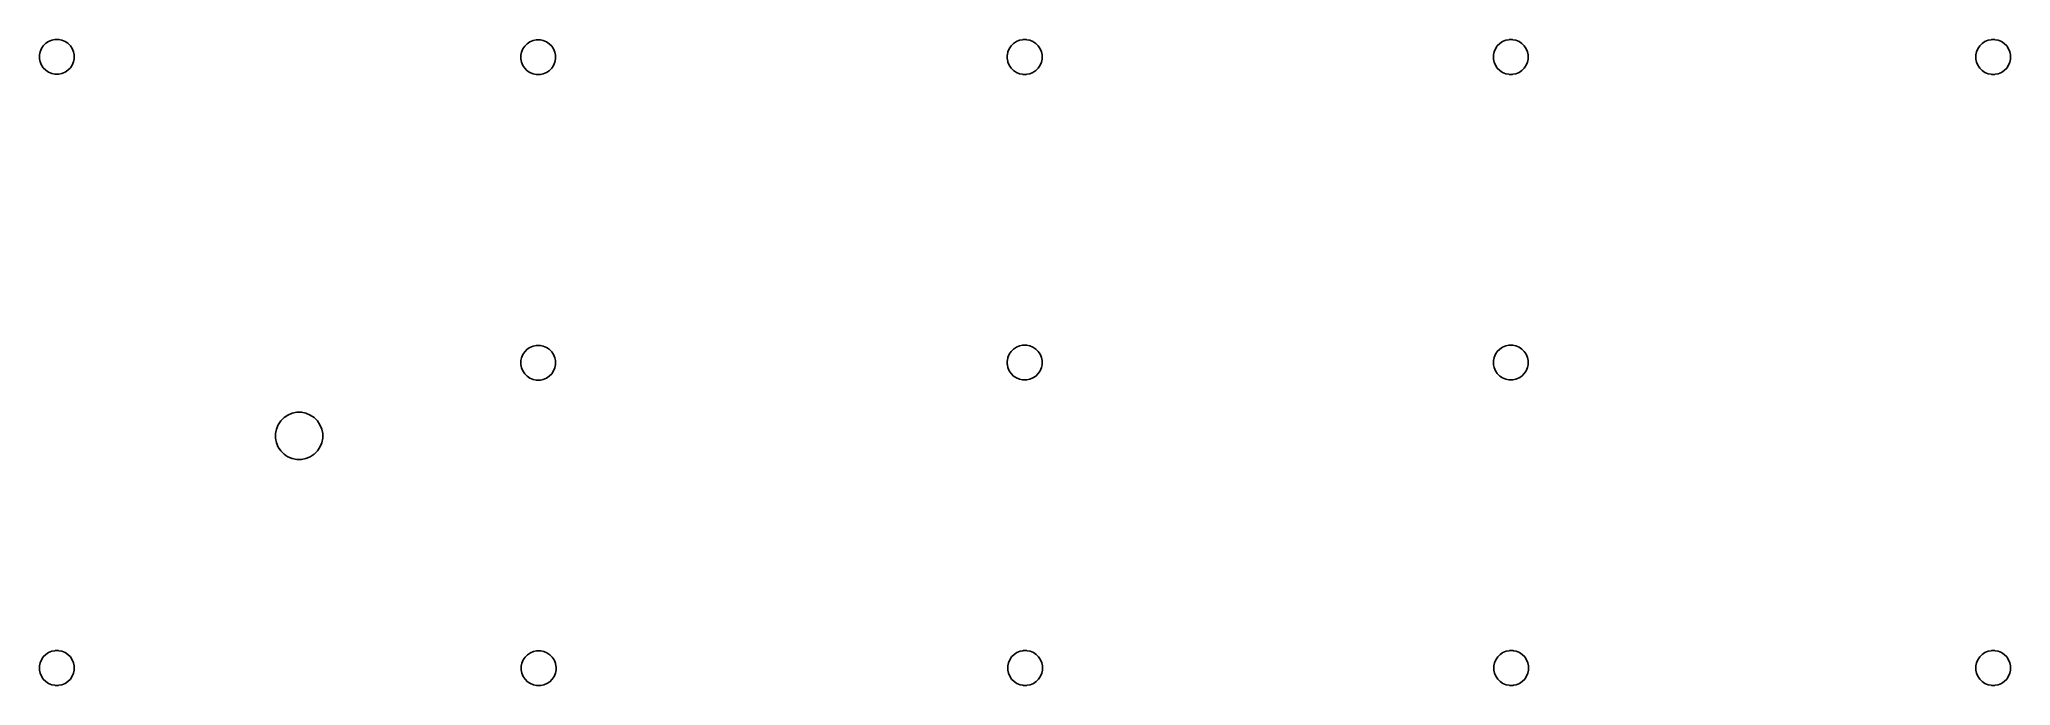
# Model space of a CAD drawing. Extents: x 0.7 to 10.7, y -4 to -0.7.
import ezdxf

# ---------------------------------------------------------------- set-up
doc = ezdxf.new("R2010")
doc.units = 0
doc.header["$MEASUREMENT"] = 0
doc.layers.add('BLACK', color=7, linetype='CONTINUOUS')

msp = doc.modelspace()

# ---------------------------------------------------------------- linework, layer by layer
at = {"layer": 'BLACK', "linetype": 'CONTINUOUS'}
for p, q in [((0.695464, -0.710022), (0.705163, -0.695507)), ((0.705163, -0.695507), (0.717507, -0.683163)), ((0.717507, -0.683163), (0.732022, -0.673464)), ((0.732022, -0.673464), (0.74815, -0.666784)), ((0.74815, -0.666784), (0.763139, -0.663802)), ((0.763139, -0.663802), (0.765271, -0.663378)), ((0.765271, -0.663378), (0.782729, -0.663378)), ((0.782729, -0.663378), (0.784861, -0.663802)), ((0.784861, -0.663802), (0.79985, -0.666784)), ((0.79985, -0.666784), (0.815978, -0.673464)), ((0.815978, -0.673464), (0.830493, -0.683163)), ((0.830493, -0.683163), (0.842837, -0.695507)), ((0.842837, -0.695507), (0.852536, -0.710022)), ((3.14746, -0.712022), (3.15716, -0.697507)), ((3.15716, -0.697507), (3.16951, -0.685163)), ((3.16951, -0.685163), (3.18402, -0.675464)), ((3.18402, -0.675464), (3.20015, -0.668784)), ((3.20015, -0.668784), (3.21514, -0.665802)), ((3.21514, -0.665802), (3.21727, -0.665378)), ((3.21727, -0.665378), (3.23473, -0.665378)), ((3.23473, -0.665378), (3.23686, -0.665802)), ((3.23686, -0.665802), (3.25185, -0.668784)), ((3.25185, -0.668784), (3.26798, -0.675464)), ((3.26798, -0.675464), (3.28249, -0.685163)), ((3.28249, -0.685163), (3.29484, -0.697507)), ((3.29484, -0.697507), (3.30454, -0.712022)), ((5.62546, -0.711022), (5.63516, -0.696507)), ((5.63516, -0.696507), (5.64751, -0.684163)), ((5.64751, -0.684163), (5.66202, -0.674464)), ((5.66202, -0.674464), (5.67815, -0.667784)), ((5.67815, -0.667784), (5.69314, -0.664802)), ((5.69314, -0.664802), (5.69527, -0.664378)), ((5.69527, -0.664378), (5.71273, -0.664378)), ((5.71273, -0.664378), (5.71486, -0.664802)), ((5.71486, -0.664802), (5.72985, -0.667784)), ((5.72985, -0.667784), (5.74598, -0.674464)), ((5.74598, -0.674464), (5.76049, -0.684163)), ((5.76049, -0.684163), (5.77284, -0.696507)), ((5.77284, -0.696507), (5.78254, -0.711022)), ((8.10146, -0.711022), (8.11116, -0.696507)), ((8.11116, -0.696507), (8.12351, -0.684163)), ((8.12351, -0.684163), (8.13802, -0.674464)), ((8.13802, -0.674464), (8.15415, -0.667784)), ((8.15415, -0.667784), (8.16914, -0.664802)), ((8.16914, -0.664802), (8.17127, -0.664378)), ((8.17127, -0.664378), (8.18873, -0.664378)), ((8.18873, -0.664378), (8.19086, -0.664802)), ((8.19086, -0.664802), (8.20585, -0.667784)), ((8.20585, -0.667784), (8.22198, -0.674464)), ((8.22198, -0.674464), (8.23649, -0.684163)), ((8.23649, -0.684163), (8.24884, -0.696507)), ((8.24884, -0.696507), (8.25854, -0.711022)), ((10.5585, -0.711022), (10.5682, -0.696507)), ((10.5682, -0.696507), (10.5805, -0.684163)), ((10.5805, -0.684163), (10.595, -0.674464)), ((10.595, -0.674464), (10.6111, -0.667784)), ((10.6111, -0.667784), (10.6261, -0.664802)), ((10.6261, -0.664802), (10.6283, -0.664378)), ((10.6283, -0.664378), (10.6457, -0.664378)), ((10.6457, -0.664378), (10.6479, -0.664802)), ((10.6479, -0.664802), (10.6629, -0.667784)), ((10.6629, -0.667784), (10.679, -0.674464)), ((10.679, -0.674464), (10.6935, -0.684163)), ((10.6935, -0.684163), (10.7058, -0.696507)), ((10.7058, -0.696507), (10.7155, -0.711022)), ((0.685378, -0.743271), (0.685802, -0.741139)), ((0.685378, -0.760729), (0.685378, -0.743271)), ((0.685776, -0.762729), (0.685378, -0.760729)), ((0.688784, -0.77785), (0.685776, -0.762729)), ((0.685802, -0.741139), (0.688784, -0.72615)), ((0.688784, -0.72615), (0.695464, -0.710022)), ((0.695464, -0.793978), (0.688784, -0.77785)), ((0.705163, -0.808493), (0.695464, -0.793978)), ((0.852536, -0.793978), (0.842837, -0.808493)), ((0.852536, -0.710022), (0.859216, -0.72615)), ((0.859216, -0.77785), (0.852536, -0.793978)), ((0.859216, -0.72615), (0.862198, -0.741139)), ((0.862224, -0.762729), (0.859216, -0.77785)), ((0.862198, -0.741139), (0.862622, -0.743271)), ((0.862622, -0.760729), (0.862224, -0.762729)), ((0.862622, -0.743271), (0.862622, -0.760729)), ((3.13738, -0.745271), (3.13758, -0.744271)), ((3.13738, -0.762729), (3.13738, -0.745271)), ((3.14078, -0.77985), (3.13738, -0.762729)), ((3.13758, -0.744271), (3.1378, -0.743139)), ((3.1378, -0.743139), (3.14078, -0.72815)), ((3.14078, -0.72815), (3.14746, -0.712022)), ((3.14746, -0.795978), (3.14078, -0.77985)), ((3.15716, -0.810493), (3.14746, -0.795978)), ((3.30454, -0.795978), (3.29484, -0.810493)), ((3.30454, -0.712022), (3.31122, -0.72815)), ((3.31122, -0.77985), (3.30454, -0.795978)), ((3.31122, -0.72815), (3.3142, -0.743139)), ((3.31462, -0.762729), (3.31122, -0.77985)), ((3.3142, -0.743139), (3.31442, -0.744271)), ((3.31442, -0.744271), (3.31462, -0.745271)), ((3.31462, -0.745271), (3.31462, -0.762729)), ((5.61538, -0.744271), (5.6158, -0.742139)), ((5.61538, -0.761729), (5.61538, -0.744271)), ((5.6158, -0.763861), (5.61538, -0.761729)), ((5.6158, -0.742139), (5.61878, -0.72715)), ((5.61878, -0.77885), (5.6158, -0.763861)), ((5.61878, -0.72715), (5.62546, -0.711022)), ((5.62546, -0.794978), (5.61878, -0.77885)), ((5.63516, -0.809493), (5.62546, -0.794978)), ((5.78254, -0.794978), (5.77284, -0.809493)), ((5.78254, -0.711022), (5.78922, -0.72715)), ((5.78922, -0.77885), (5.78254, -0.794978)), ((5.78922, -0.72715), (5.7922, -0.742139)), ((5.7922, -0.763861), (5.78922, -0.77885)), ((5.7922, -0.742139), (5.79262, -0.744271)), ((5.79262, -0.761729), (5.7922, -0.763861)), ((5.79262, -0.744271), (5.79262, -0.761729)), ((8.09138, -0.744271), (8.0918, -0.742139)), ((8.09138, -0.761729), (8.09138, -0.744271)), ((8.0918, -0.763861), (8.09138, -0.761729)), ((8.0918, -0.742139), (8.09478, -0.72715)), ((8.09478, -0.77885), (8.0918, -0.763861)), ((8.09478, -0.72715), (8.10146, -0.711022)), ((8.10146, -0.794978), (8.09478, -0.77885)), ((8.11116, -0.809493), (8.10146, -0.794978)), ((8.25854, -0.794978), (8.24884, -0.809493)), ((8.25854, -0.711022), (8.26522, -0.72715)), ((8.26522, -0.77885), (8.25854, -0.794978)), ((8.26522, -0.72715), (8.2682, -0.742139)), ((8.2682, -0.763861), (8.26522, -0.77885)), ((8.2682, -0.742139), (8.26862, -0.744271)), ((8.26862, -0.761729), (8.2682, -0.763861)), ((8.26862, -0.744271), (8.26862, -0.761729)), ((10.5484, -0.744271), (10.5488, -0.742139)), ((10.5484, -0.761729), (10.5484, -0.744271)), ((10.5488, -0.763861), (10.5484, -0.761729)), ((10.5488, -0.742139), (10.5518, -0.72715)), ((10.5518, -0.77885), (10.5488, -0.763861)), ((10.5518, -0.72715), (10.5585, -0.711022)), ((10.5585, -0.794978), (10.5518, -0.77885)), ((10.5682, -0.809493), (10.5585, -0.794978)), ((10.7155, -0.794978), (10.7058, -0.809493)), ((10.7155, -0.711022), (10.7222, -0.72715)), ((10.7222, -0.77885), (10.7155, -0.794978)), ((10.7222, -0.72715), (10.7252, -0.742139)), ((10.7252, -0.763861), (10.7222, -0.77885)), ((10.7252, -0.742139), (10.7256, -0.744271)), ((10.7256, -0.761729), (10.7252, -0.763861)), ((10.7256, -0.744271), (10.7256, -0.761729)), ((0.717507, -0.820837), (0.705163, -0.808493)), ((0.732022, -0.830536), (0.717507, -0.820837)), ((0.74815, -0.837216), (0.732022, -0.830536)), ((0.763139, -0.840198), (0.74815, -0.837216)), ((0.765271, -0.840622), (0.763139, -0.840198)), ((0.782729, -0.840622), (0.765271, -0.840622)), ((0.784861, -0.840198), (0.782729, -0.840622)), ((0.79985, -0.837216), (0.784861, -0.840198)), ((0.815978, -0.830536), (0.79985, -0.837216)), ((0.830493, -0.820837), (0.815978, -0.830536)), ((0.842837, -0.808493), (0.830493, -0.820837)), ((3.16951, -0.822837), (3.15716, -0.810493)), ((3.18402, -0.832536), (3.16951, -0.822837)), ((3.20015, -0.839216), (3.18402, -0.832536)), ((3.21514, -0.842198), (3.20015, -0.839216)), ((3.21727, -0.842622), (3.21514, -0.842198)), ((3.23473, -0.842622), (3.21727, -0.842622)), ((3.23686, -0.842198), (3.23473, -0.842622)), ((3.25185, -0.839216), (3.23686, -0.842198)), ((3.26798, -0.832536), (3.25185, -0.839216)), ((3.28249, -0.822837), (3.26798, -0.832536)), ((3.29484, -0.810493), (3.28249, -0.822837)), ((5.64751, -0.821837), (5.63516, -0.809493)), ((5.66202, -0.831536), (5.64751, -0.821837)), ((5.67815, -0.838216), (5.66202, -0.831536)), ((5.69314, -0.841198), (5.67815, -0.838216)), ((5.69527, -0.841622), (5.69314, -0.841198)), ((5.71273, -0.841622), (5.69527, -0.841622)), ((5.71486, -0.841198), (5.71273, -0.841622)), ((5.72985, -0.838216), (5.71486, -0.841198)), ((5.74598, -0.831536), (5.72985, -0.838216)), ((5.76049, -0.821837), (5.74598, -0.831536)), ((5.77284, -0.809493), (5.76049, -0.821837)), ((8.12351, -0.821837), (8.11116, -0.809493)), ((8.13802, -0.831536), (8.12351, -0.821837)), ((8.15415, -0.838216), (8.13802, -0.831536)), ((8.16914, -0.841198), (8.15415, -0.838216)), ((8.17127, -0.841622), (8.16914, -0.841198)), ((8.18873, -0.841622), (8.17127, -0.841622)), ((8.19086, -0.841198), (8.18873, -0.841622)), ((8.20585, -0.838216), (8.19086, -0.841198)), ((8.22198, -0.831536), (8.20585, -0.838216)), ((8.23649, -0.821837), (8.22198, -0.831536)), ((8.24884, -0.809493), (8.23649, -0.821837)), ((10.5805, -0.821837), (10.5682, -0.809493)), ((10.595, -0.831536), (10.5805, -0.821837)), ((10.6111, -0.838216), (10.595, -0.831536)), ((10.6261, -0.841198), (10.6111, -0.838216)), ((10.6283, -0.841622), (10.6261, -0.841198)), ((10.6457, -0.841622), (10.6283, -0.841622)), ((10.6479, -0.841198), (10.6457, -0.841622)), ((10.6629, -0.838216), (10.6479, -0.841198)), ((10.679, -0.831536), (10.6629, -0.838216)), ((10.6935, -0.821837), (10.679, -0.831536)), ((10.7058, -0.809493), (10.6935, -0.821837)), ((3.13738, -2.30207), (3.13758, -2.30107)), ((3.13738, -2.31953), (3.13738, -2.30207)), ((3.13758, -2.30107), (3.1378, -2.29994)), ((3.1378, -2.29994), (3.14078, -2.28495)), ((3.14078, -2.28495), (3.14746, -2.26882)), ((3.14746, -2.26882), (3.15716, -2.25431)), ((3.15716, -2.25431), (3.16951, -2.24196)), ((3.16951, -2.24196), (3.18402, -2.23226)), ((3.18402, -2.23226), (3.20015, -2.22558)), ((3.20015, -2.22558), (3.21514, -2.2226)), ((3.21514, -2.2226), (3.21727, -2.22218)), ((3.21727, -2.22218), (3.23473, -2.22218)), ((3.23473, -2.22218), (3.23686, -2.2226)), ((3.23686, -2.2226), (3.25185, -2.22558)), ((3.25185, -2.22558), (3.26798, -2.23226)), ((3.26798, -2.23226), (3.28249, -2.24196)), ((3.28249, -2.24196), (3.29484, -2.25431)), ((3.29484, -2.25431), (3.30454, -2.26882)), ((3.30454, -2.26882), (3.31122, -2.28495)), ((3.31122, -2.28495), (3.3142, -2.29994)), ((3.3142, -2.29994), (3.31442, -2.30107)), ((3.31442, -2.30107), (3.31462, -2.30207)), ((3.31462, -2.30207), (3.31462, -2.31953)), ((5.61538, -2.30107), (5.6158, -2.29894)), ((5.61538, -2.31853), (5.61538, -2.30107)), ((5.6158, -2.29894), (5.61878, -2.28395)), ((5.61878, -2.28395), (5.62546, -2.26782)), ((5.62546, -2.26782), (5.63516, -2.25331)), ((5.63516, -2.25331), (5.64751, -2.24096)), ((5.64751, -2.24096), (5.66202, -2.23126)), ((5.66202, -2.23126), (5.67815, -2.22458)), ((5.67815, -2.22458), (5.69314, -2.2216)), ((5.69314, -2.2216), (5.69527, -2.22118)), ((5.69527, -2.22118), (5.71273, -2.22118)), ((5.71273, -2.22118), (5.71486, -2.2216)), ((5.71486, -2.2216), (5.72985, -2.22458)), ((5.72985, -2.22458), (5.74598, -2.23126)), ((5.74598, -2.23126), (5.76049, -2.24096)), ((5.76049, -2.24096), (5.77284, -2.25331)), ((5.77284, -2.25331), (5.78254, -2.26782)), ((5.78254, -2.26782), (5.78922, -2.28395)), ((5.78922, -2.28395), (5.7922, -2.29894)), ((5.7922, -2.29894), (5.79262, -2.30107)), ((5.79262, -2.30107), (5.79262, -2.31853)), ((8.09138, -2.30107), (8.0918, -2.29894)), ((8.09138, -2.31853), (8.09138, -2.30107)), ((8.0918, -2.29894), (8.09478, -2.28395)), ((8.09478, -2.28395), (8.10146, -2.26782)), ((8.10146, -2.26782), (8.11116, -2.25331)), ((8.11116, -2.25331), (8.12351, -2.24096)), ((8.12351, -2.24096), (8.13802, -2.23126)), ((8.13802, -2.23126), (8.15415, -2.22458)), ((8.15415, -2.22458), (8.16914, -2.2216)), ((8.16914, -2.2216), (8.17127, -2.22118)), ((8.17127, -2.22118), (8.18873, -2.22118)), ((8.18873, -2.22118), (8.19086, -2.2216)), ((8.19086, -2.2216), (8.20585, -2.22458)), ((8.20585, -2.22458), (8.22198, -2.23126)), ((8.22198, -2.23126), (8.23649, -2.24096)), ((8.23649, -2.24096), (8.24884, -2.25331)), ((8.24884, -2.25331), (8.25854, -2.26782)), ((8.25854, -2.26782), (8.26522, -2.28395)), ((8.26522, -2.28395), (8.2682, -2.29894)), ((8.2682, -2.29894), (8.26862, -2.30107)), ((8.26862, -2.30107), (8.26862, -2.31853)), ((3.14078, -2.33665), (3.13738, -2.31953)), ((3.14746, -2.35278), (3.14078, -2.33665)), ((3.15716, -2.36729), (3.14746, -2.35278)), ((3.16951, -2.37964), (3.15716, -2.36729)), ((3.18402, -2.38934), (3.16951, -2.37964)), ((3.20015, -2.39602), (3.18402, -2.38934)), ((3.21514, -2.399), (3.20015, -2.39602)), ((3.21727, -2.39942), (3.21514, -2.399)), ((3.23473, -2.39942), (3.21727, -2.39942)), ((3.23686, -2.399), (3.23473, -2.39942)), ((3.25185, -2.39602), (3.23686, -2.399)), ((3.26798, -2.38934), (3.25185, -2.39602)), ((3.28249, -2.37964), (3.26798, -2.38934)), ((3.29484, -2.36729), (3.28249, -2.37964)), ((3.30454, -2.35278), (3.29484, -2.36729)), ((3.31122, -2.33665), (3.30454, -2.35278)), ((3.31462, -2.31953), (3.31122, -2.33665)), ((5.6158, -2.32066), (5.61538, -2.31853)), ((5.61878, -2.33565), (5.6158, -2.32066)), ((5.62546, -2.35178), (5.61878, -2.33565)), ((5.63516, -2.36629), (5.62546, -2.35178)), ((5.64751, -2.37864), (5.63516, -2.36629)), ((5.66202, -2.38834), (5.64751, -2.37864)), ((5.67815, -2.39502), (5.66202, -2.38834)), ((5.69314, -2.398), (5.67815, -2.39502)), ((5.69527, -2.39842), (5.69314, -2.398)), ((5.71273, -2.39842), (5.69527, -2.39842)), ((5.71486, -2.398), (5.71273, -2.39842)), ((5.72985, -2.39502), (5.71486, -2.398)), ((5.74598, -2.38834), (5.72985, -2.39502)), ((5.76049, -2.37864), (5.74598, -2.38834)), ((5.77284, -2.36629), (5.76049, -2.37864)), ((5.78254, -2.35178), (5.77284, -2.36629)), ((5.78922, -2.33565), (5.78254, -2.35178)), ((5.7922, -2.32066), (5.78922, -2.33565)), ((5.79262, -2.31853), (5.7922, -2.32066)), ((8.0918, -2.32066), (8.09138, -2.31853)), ((8.09478, -2.33565), (8.0918, -2.32066)), ((8.10146, -2.35178), (8.09478, -2.33565)), ((8.11116, -2.36629), (8.10146, -2.35178)), ((8.12351, -2.37864), (8.11116, -2.36629)), ((8.13802, -2.38834), (8.12351, -2.37864)), ((8.15415, -2.39502), (8.13802, -2.38834)), ((8.16914, -2.398), (8.15415, -2.39502)), ((8.17127, -2.39842), (8.16914, -2.398)), ((8.18873, -2.39842), (8.17127, -2.39842)), ((8.19086, -2.398), (8.18873, -2.39842)), ((8.20585, -2.39502), (8.19086, -2.398)), ((8.22198, -2.38834), (8.20585, -2.39502)), ((8.23649, -2.37864), (8.22198, -2.38834)), ((8.24884, -2.36629), (8.23649, -2.37864)), ((8.25854, -2.35178), (8.24884, -2.36629)), ((8.26522, -2.33565), (8.25854, -2.35178)), ((8.2682, -2.32066), (8.26522, -2.33565)), ((8.26862, -2.31853), (8.2682, -2.32066)), ((1.90155, -2.6266), (1.9147, -2.60693)), ((1.9147, -2.60693), (1.93143, -2.5902)), ((1.9147, -2.60693), (1.9147, -2.60693)), ((1.93143, -2.5902), (1.9511, -2.57705)), ((1.9511, -2.57705), (1.97296, -2.568)), ((1.9511, -2.57705), (1.9511, -2.57705)), ((1.97296, -2.568), (1.99617, -2.56338)), ((1.99617, -2.56338), (2.01983, -2.56338)), ((2.01983, -2.56338), (2.04304, -2.568)), ((2.04304, -2.568), (2.0649, -2.57705)), ((2.0649, -2.57705), (2.0649, -2.57705)), ((2.0649, -2.57705), (2.08457, -2.5902)), ((2.08457, -2.5902), (2.1013, -2.60693)), ((2.1013, -2.60693), (2.1013, -2.60693)), ((2.1013, -2.60693), (2.11445, -2.6266)), ((1.88788, -2.67167), (1.8925, -2.64846)), ((1.88788, -2.69533), (1.88788, -2.67167)), ((1.8925, -2.71854), (1.88788, -2.69533)), ((1.8925, -2.64846), (1.90155, -2.6266)), ((2.11445, -2.6266), (2.1235, -2.64846)), ((2.1235, -2.64846), (2.12812, -2.67167)), ((2.12812, -2.69533), (2.1235, -2.71854)), ((2.12812, -2.67167), (2.12812, -2.69533)), ((1.90155, -2.7404), (1.8925, -2.71854)), ((1.9147, -2.76007), (1.90155, -2.7404)), ((1.90155, -2.7404), (1.90155, -2.7404)), ((1.93143, -2.7768), (1.9147, -2.76007)), ((1.94133, -2.78342), (1.93143, -2.7768)), ((1.9511, -2.78995), (1.94133, -2.78342)), ((1.97296, -2.799), (1.9511, -2.78995)), ((1.99617, -2.80362), (1.97296, -2.799)), ((2.01983, -2.80362), (1.99617, -2.80362)), ((2.04304, -2.799), (2.01983, -2.80362)), ((2.0649, -2.78995), (2.04304, -2.799)), ((2.07467, -2.78342), (2.0649, -2.78995)), ((2.08457, -2.7768), (2.07467, -2.78342)), ((2.1013, -2.76007), (2.08457, -2.7768)), ((2.11445, -2.7404), (2.1013, -2.76007)), ((2.1235, -2.71854), (2.11445, -2.7404)), ((2.11445, -2.7404), (2.11445, -2.7404)), ((0.695464, -3.82402), (0.705163, -3.80951)), ((0.705163, -3.80951), (0.717507, -3.79716)), ((0.717507, -3.79716), (0.732022, -3.78746)), ((0.732022, -3.78746), (0.74815, -3.78078)), ((0.74815, -3.78078), (0.763139, -3.7778)), ((0.763139, -3.7778), (0.765271, -3.77738)), ((0.765271, -3.77738), (0.782729, -3.77738)), ((0.782729, -3.77738), (0.784861, -3.7778)), ((0.784861, -3.7778), (0.79985, -3.78078)), ((0.79985, -3.78078), (0.815978, -3.78746)), ((0.815978, -3.78746), (0.830493, -3.79716)), ((0.830493, -3.79716), (0.842837, -3.80951)), ((0.842837, -3.80951), (0.852536, -3.82402)), ((3.14946, -3.82502), (3.15916, -3.81051)), ((3.15916, -3.81051), (3.17151, -3.79816)), ((3.17151, -3.79816), (3.18602, -3.78846)), ((3.18602, -3.78846), (3.20215, -3.78178)), ((3.20215, -3.78178), (3.21714, -3.7788)), ((3.21714, -3.7788), (3.21927, -3.77838)), ((3.21927, -3.77838), (3.23673, -3.77838)), ((3.23673, -3.77838), (3.23886, -3.7788)), ((3.23886, -3.7788), (3.25385, -3.78178)), ((3.25385, -3.78178), (3.26998, -3.78846)), ((3.26998, -3.78846), (3.28449, -3.79816)), ((3.28449, -3.79816), (3.29684, -3.81051)), ((3.29684, -3.81051), (3.30654, -3.82502)), ((5.62746, -3.82402), (5.63716, -3.80951)), ((5.63716, -3.80951), (5.64951, -3.79716)), ((5.64951, -3.79716), (5.66402, -3.78746)), ((5.66402, -3.78746), (5.68015, -3.78078)), ((5.68015, -3.78078), (5.69514, -3.7778)), ((5.69514, -3.7778), (5.69727, -3.77738)), ((5.69727, -3.77738), (5.71473, -3.77738)), ((5.71473, -3.77738), (5.71686, -3.7778)), ((5.71686, -3.7778), (5.73185, -3.78078)), ((5.73185, -3.78078), (5.74798, -3.78746)), ((5.74798, -3.78746), (5.76249, -3.79716)), ((5.76249, -3.79716), (5.77484, -3.80951)), ((5.77484, -3.80951), (5.78454, -3.82402)), ((8.10346, -3.82402), (8.11316, -3.80951)), ((8.11316, -3.80951), (8.12551, -3.79716)), ((8.12551, -3.79716), (8.14002, -3.78746)), ((8.14002, -3.78746), (8.15615, -3.78078)), ((8.15615, -3.78078), (8.17114, -3.7778)), ((8.17114, -3.7778), (8.17327, -3.77738)), ((8.17327, -3.77738), (8.19073, -3.77738)), ((8.19073, -3.77738), (8.19286, -3.7778)), ((8.19286, -3.7778), (8.20785, -3.78078)), ((8.20785, -3.78078), (8.22398, -3.78746)), ((8.22398, -3.78746), (8.23849, -3.79716)), ((8.23849, -3.79716), (8.25084, -3.80951)), ((8.25084, -3.80951), (8.26054, -3.82402)), ((10.5585, -3.82402), (10.5682, -3.80951)), ((10.5682, -3.80951), (10.5805, -3.79716)), ((10.5805, -3.79716), (10.595, -3.78746)), ((10.595, -3.78746), (10.6111, -3.78078)), ((10.6111, -3.78078), (10.6261, -3.7778)), ((10.6261, -3.7778), (10.6283, -3.77738)), ((10.6283, -3.77738), (10.6457, -3.77738)), ((10.6457, -3.77738), (10.6479, -3.7778)), ((10.6479, -3.7778), (10.6629, -3.78078)), ((10.6629, -3.78078), (10.679, -3.78746)), ((10.679, -3.78746), (10.6935, -3.79716)), ((10.6935, -3.79716), (10.7058, -3.80951)), ((10.7058, -3.80951), (10.7155, -3.82402)), ((0.685378, -3.85727), (0.685802, -3.85514)), ((0.685378, -3.87473), (0.685378, -3.85727)), ((0.685802, -3.87686), (0.685378, -3.87473)), ((0.685802, -3.85514), (0.688784, -3.84015)), ((0.688784, -3.89185), (0.685802, -3.87686)), ((0.688784, -3.84015), (0.695464, -3.82402)), ((0.695464, -3.90798), (0.688784, -3.89185)), ((0.705163, -3.92249), (0.695464, -3.90798)), ((0.852536, -3.90798), (0.842837, -3.92249)), ((0.852536, -3.82402), (0.859216, -3.84015)), ((0.859216, -3.89185), (0.852536, -3.90798)), ((0.859216, -3.84015), (0.862198, -3.85514)), ((0.862198, -3.87686), (0.859216, -3.89185)), ((0.862198, -3.85514), (0.862622, -3.85727)), ((0.862622, -3.87473), (0.862198, -3.87686)), ((0.862622, -3.85727), (0.862622, -3.87473)), ((3.13938, -3.85827), (3.13958, -3.85727)), ((3.13938, -3.87573), (3.13938, -3.85827)), ((3.14278, -3.89285), (3.13938, -3.87573)), ((3.13958, -3.85727), (3.1398, -3.85614)), ((3.1398, -3.85614), (3.14278, -3.84115)), ((3.14278, -3.84115), (3.14946, -3.82502)), ((3.14946, -3.90898), (3.14278, -3.89285)), ((3.15916, -3.92349), (3.14946, -3.90898)), ((3.30654, -3.90898), (3.29684, -3.92349)), ((3.30654, -3.82502), (3.31322, -3.84115)), ((3.31322, -3.89285), (3.30654, -3.90898)), ((3.31322, -3.84115), (3.3162, -3.85614)), ((3.31662, -3.87573), (3.31322, -3.89285)), ((3.3162, -3.85614), (3.31642, -3.85727)), ((3.31642, -3.85727), (3.31662, -3.85827)), ((3.31662, -3.85827), (3.31662, -3.87573)), ((5.61738, -3.85727), (5.6178, -3.85514)), ((5.61738, -3.87473), (5.61738, -3.85727)), ((5.6178, -3.87686), (5.61738, -3.87473)), ((5.6178, -3.85514), (5.62078, -3.84015)), ((5.62078, -3.89185), (5.6178, -3.87686)), ((5.62078, -3.84015), (5.62746, -3.82402)), ((5.62746, -3.90798), (5.62078, -3.89185)), ((5.63716, -3.92249), (5.62746, -3.90798)), ((5.78454, -3.90798), (5.77484, -3.92249)), ((5.78454, -3.82402), (5.79122, -3.84015)), ((5.79122, -3.89185), (5.78454, -3.90798)), ((5.79122, -3.84015), (5.7942, -3.85514)), ((5.7942, -3.87686), (5.79122, -3.89185)), ((5.7942, -3.85514), (5.79462, -3.85727)), ((5.79462, -3.87473), (5.7942, -3.87686)), ((5.79462, -3.85727), (5.79462, -3.87473)), ((8.09338, -3.85727), (8.0938, -3.85514)), ((8.09338, -3.87473), (8.09338, -3.85727)), ((8.0938, -3.87686), (8.09338, -3.87473)), ((8.0938, -3.85514), (8.09678, -3.84015)), ((8.09678, -3.89185), (8.0938, -3.87686)), ((8.09678, -3.84015), (8.10346, -3.82402)), ((8.10346, -3.90798), (8.09678, -3.89185)), ((8.11316, -3.92249), (8.10346, -3.90798)), ((8.26054, -3.90798), (8.25084, -3.92249)), ((8.26054, -3.82402), (8.26722, -3.84015)), ((8.26722, -3.89185), (8.26054, -3.90798)), ((8.26722, -3.84015), (8.2702, -3.85514)), ((8.2702, -3.87686), (8.26722, -3.89185)), ((8.2702, -3.85514), (8.27062, -3.85727)), ((8.27062, -3.87473), (8.2702, -3.87686)), ((8.27062, -3.85727), (8.27062, -3.87473)), ((10.5484, -3.85727), (10.5488, -3.85514)), ((10.5484, -3.87473), (10.5484, -3.85727)), ((10.5488, -3.87686), (10.5484, -3.87473)), ((10.5488, -3.85514), (10.5518, -3.84015)), ((10.5518, -3.89185), (10.5488, -3.87686)), ((10.5518, -3.84015), (10.5585, -3.82402)), ((10.5585, -3.90798), (10.5518, -3.89185)), ((10.5682, -3.92249), (10.5585, -3.90798)), ((10.7155, -3.90798), (10.7058, -3.92249)), ((10.7155, -3.82402), (10.7222, -3.84015)), ((10.7222, -3.89185), (10.7155, -3.90798)), ((10.7222, -3.84015), (10.7252, -3.85514)), ((10.7252, -3.87686), (10.7222, -3.89185)), ((10.7252, -3.85514), (10.7256, -3.85727)), ((10.7256, -3.87473), (10.7252, -3.87686)), ((10.7256, -3.85727), (10.7256, -3.87473)), ((0.717507, -3.93484), (0.705163, -3.92249)), ((0.732022, -3.94454), (0.717507, -3.93484)), ((0.74815, -3.95122), (0.732022, -3.94454)), ((0.763139, -3.9542), (0.74815, -3.95122)), ((0.765271, -3.95462), (0.763139, -3.9542)), ((0.782729, -3.95462), (0.765271, -3.95462)), ((0.784861, -3.9542), (0.782729, -3.95462)), ((0.79985, -3.95122), (0.784861, -3.9542)), ((0.815978, -3.94454), (0.79985, -3.95122)), ((0.830493, -3.93484), (0.815978, -3.94454)), ((0.842837, -3.92249), (0.830493, -3.93484)), ((3.17151, -3.93584), (3.15916, -3.92349)), ((3.18602, -3.94554), (3.17151, -3.93584)), ((3.20215, -3.95222), (3.18602, -3.94554)), ((3.21714, -3.9552), (3.20215, -3.95222)), ((3.21927, -3.95562), (3.21714, -3.9552)), ((3.23673, -3.95562), (3.21927, -3.95562)), ((3.23886, -3.9552), (3.23673, -3.95562)), ((3.25385, -3.95222), (3.23886, -3.9552)), ((3.26998, -3.94554), (3.25385, -3.95222)), ((3.28449, -3.93584), (3.26998, -3.94554)), ((3.29684, -3.92349), (3.28449, -3.93584)), ((5.64951, -3.93484), (5.63716, -3.92249)), ((5.66402, -3.94454), (5.64951, -3.93484)), ((5.68015, -3.95122), (5.66402, -3.94454)), ((5.69514, -3.9542), (5.68015, -3.95122)), ((5.69727, -3.95462), (5.69514, -3.9542)), ((5.71473, -3.95462), (5.69727, -3.95462)), ((5.71686, -3.9542), (5.71473, -3.95462)), ((5.73185, -3.95122), (5.71686, -3.9542)), ((5.74798, -3.94454), (5.73185, -3.95122)), ((5.76249, -3.93484), (5.74798, -3.94454)), ((5.77484, -3.92249), (5.76249, -3.93484)), ((8.12551, -3.93484), (8.11316, -3.92249)), ((8.14002, -3.94454), (8.12551, -3.93484)), ((8.15615, -3.95122), (8.14002, -3.94454)), ((8.17114, -3.9542), (8.15615, -3.95122)), ((8.17327, -3.95462), (8.17114, -3.9542)), ((8.19073, -3.95462), (8.17327, -3.95462)), ((8.19286, -3.9542), (8.19073, -3.95462)), ((8.20785, -3.95122), (8.19286, -3.9542)), ((8.22398, -3.94454), (8.20785, -3.95122)), ((8.23849, -3.93484), (8.22398, -3.94454)), ((8.25084, -3.92249), (8.23849, -3.93484)), ((10.5805, -3.93484), (10.5682, -3.92249)), ((10.595, -3.94454), (10.5805, -3.93484)), ((10.6111, -3.95122), (10.595, -3.94454)), ((10.6261, -3.9542), (10.6111, -3.95122)), ((10.6283, -3.95462), (10.6261, -3.9542)), ((10.6457, -3.95462), (10.6283, -3.95462)), ((10.6479, -3.9542), (10.6457, -3.95462)), ((10.6629, -3.95122), (10.6479, -3.9542)), ((10.679, -3.94454), (10.6629, -3.95122)), ((10.6935, -3.93484), (10.679, -3.94454)), ((10.7058, -3.92249), (10.6935, -3.93484))]:
    msp.add_line(p, q, dxfattribs=at)

doc.saveas('drawing.dxf')
